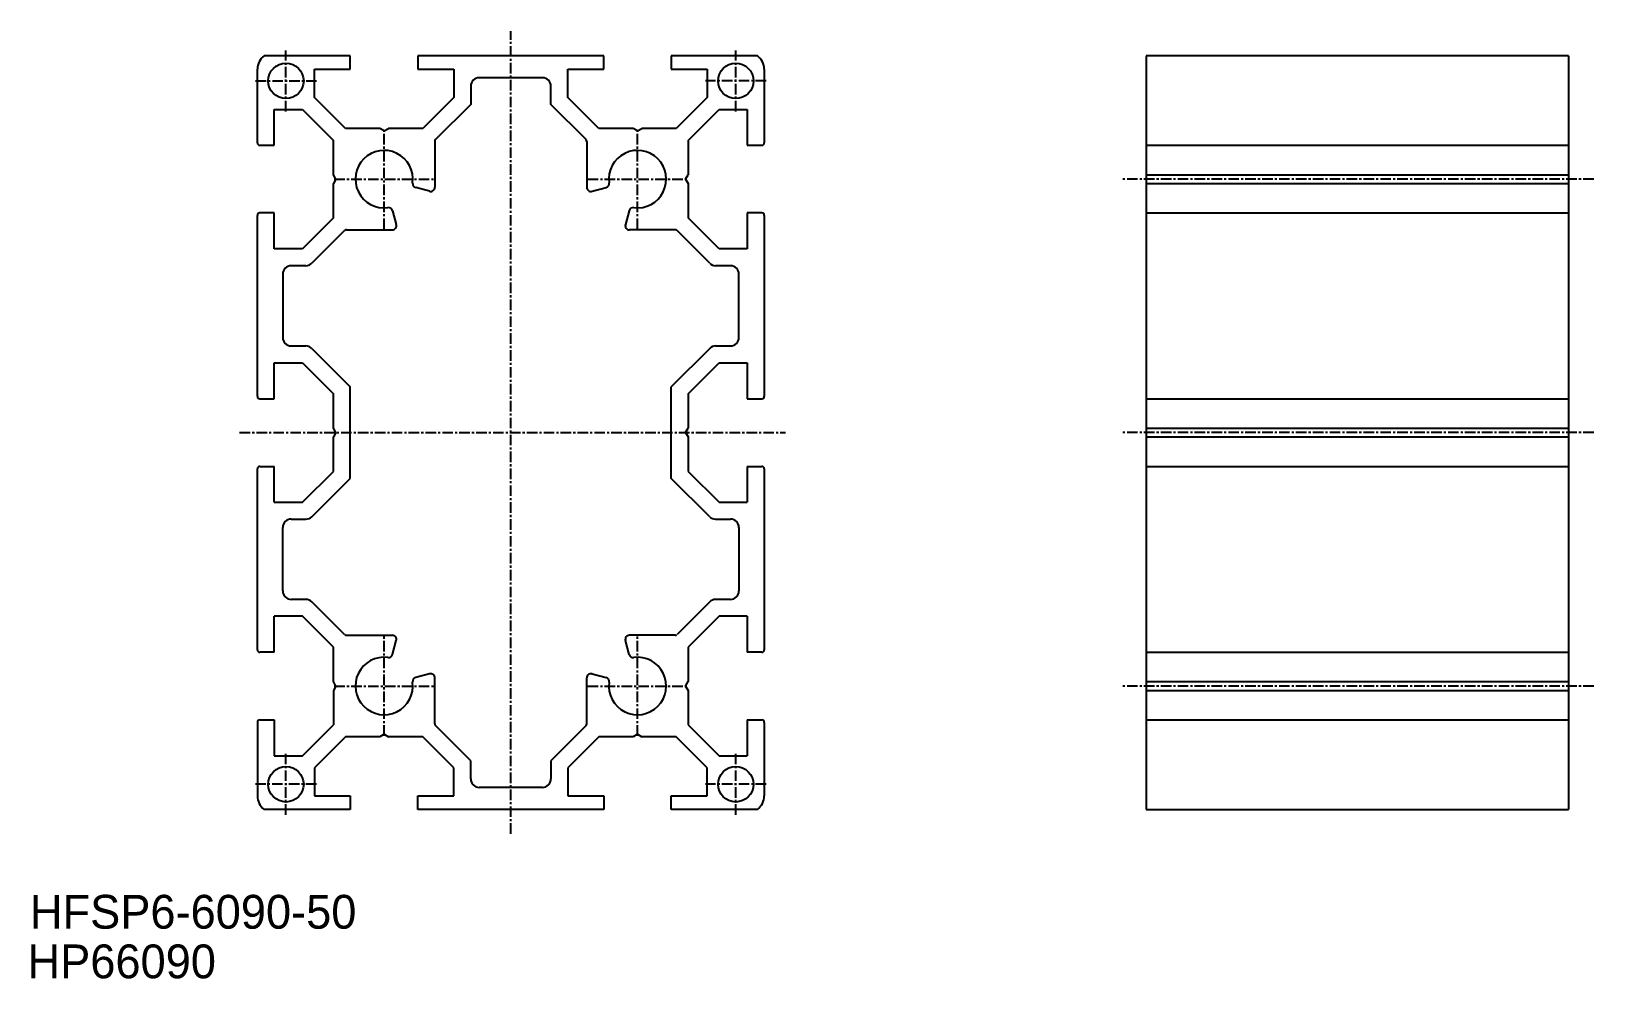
# Model space of a CAD drawing. Extents: x 0 to 185, y 0 to 112.
import ezdxf

# ---------------------------------------------------------------- set-up
doc = ezdxf.new("R2010")
doc.units = 0
doc.linetypes.add('CENTER', pattern=[2, 1.25, -0.25, 0.25, -0.25])
doc.layers.get('0').update_dxf_attribs({"linetype": 'CONTINUOUS'})
doc.layers.add('CENTER', color=1, linetype='CENTER')

msp = doc.modelspace()

# ---------------------------------------------------------------- linework, layer by layer
at = {"color": 7, "linetype": 'CONTINUOUS'}
for p, q in [((38.21, 109.19), (28.01, 109.19)), ((38.21, 107.59), (38.21, 109.19)), ((46.21, 109.19), (46.21, 107.59)), ((68.21, 109.19), (46.21, 109.19)), ((68.21, 107.59), (68.21, 109.19)), ((76.21, 109.19), (76.21, 107.59)), ((86.41, 109.19), (76.21, 109.19)), ((182.41, 109.19), (132.41, 109.19)), ((132.41, 109.19), (132.41, 19.99)), ((182.41, 109.19), (182.41, 19.99)), ((27.21, 98.89), (27.21, 107.59)), ((33.96, 107.59), (38.21, 107.59)), ((33.96, 104.25), (33.96, 107.59)), ((46.21, 107.59), (50.46, 107.59)), ((50.46, 107.59), (50.46, 104.25)), ((63.96, 104.25), (63.96, 107.59)), ((63.96, 107.59), (68.21, 107.59)), ((76.21, 107.59), (80.46, 107.59)), ((80.46, 107.59), (80.46, 104.25)), ((87.21, 107.59), (87.21, 98.89)), ((52.46, 105.59), (52.46, 103.42)), ((60.96, 106.59), (53.46, 106.59)), ((61.96, 103.42), (61.96, 105.59)), ((37.63, 100.59), (33.96, 104.25)), ((50.46, 104.25), (46.8, 100.59)), ((67.63, 100.59), (63.96, 104.25)), ((80.46, 104.25), (76.8, 100.59)), ((29.21, 102.84), (32.55, 102.84)), ((29.21, 98.59), (29.21, 102.84)), ((32.55, 102.84), (36.21, 99.17)), ((52.46, 103.42), (48.3, 99.26)), ((66.12, 99.26), (61.96, 103.42)), ((78.21, 99.17), (81.88, 102.84)), ((81.88, 102.84), (85.21, 102.84)), ((85.21, 102.84), (85.21, 98.59)), ((41.69, 100.59), (37.63, 100.59)), ((42.21, 100.29), (41.69, 100.59)), ((42.21, 100.29), (42.73, 100.59)), ((46.8, 100.59), (42.73, 100.59)), ((71.69, 100.59), (67.63, 100.59)), ((72.21, 100.29), (71.69, 100.59)), ((72.21, 100.29), (72.73, 100.59)), ((76.8, 100.59), (72.73, 100.59)), ((27.51, 98.59), (29.21, 98.59)), ((36.21, 95.11), (36.21, 99.17)), ((48.21, 99.05), (48.21, 93.63)), ((66.21, 99.05), (66.21, 93.63)), ((78.21, 99.17), (78.21, 95.11)), ((85.21, 98.59), (86.91, 98.59)), ((132.41, 98.59), (182.41, 98.59)), ((36.51, 94.59), (36.21, 95.11)), ((36.51, 94.59), (36.21, 94.07)), ((77.91, 94.59), (78.21, 95.11)), ((77.91, 94.59), (78.21, 94.07)), ((132.41, 95.11), (182.41, 95.11)), ((36.21, 90), (36.21, 94.07)), ((47.58, 93.15), (45.95, 93.59)), ((66.84, 93.15), (68.48, 93.59)), ((78.21, 94.07), (78.21, 90)), ((132.41, 94.07), (182.41, 94.07)), ((43.21, 90.85), (43.65, 89.22)), ((71.21, 90.85), (70.77, 89.22)), ((27.21, 68.89), (27.21, 90.29)), ((29.21, 90.59), (27.51, 90.59)), ((29.21, 86.34), (29.21, 90.59)), ((36.21, 90), (32.55, 86.34)), ((81.88, 86.34), (78.21, 90)), ((86.91, 90.59), (85.21, 90.59)), ((85.21, 90.59), (85.21, 86.34)), ((87.21, 90.29), (87.21, 68.89)), ((132.41, 90.59), (182.41, 90.59)), ((37.54, 88.5), (33.67, 84.63)), ((37.75, 88.59), (43.17, 88.59)), ((76.67, 88.59), (71.26, 88.59)), ((80.76, 84.63), (76.89, 88.5)), ((32.55, 86.34), (29.21, 86.34)), ((85.21, 86.34), (81.88, 86.34)), ((30.21, 83.34), (30.21, 75.84)), ((32.96, 84.34), (31.21, 84.34)), ((83.21, 84.34), (81.46, 84.34)), ((84.21, 75.84), (84.21, 83.34)), ((31.21, 74.84), (32.96, 74.84)), ((33.67, 74.55), (38.21, 70)), ((80.76, 74.55), (76.21, 70)), ((81.46, 74.84), (83.21, 74.84)), ((29.21, 72.84), (32.55, 72.84)), ((29.21, 68.59), (29.21, 72.84)), ((32.55, 72.84), (36.21, 69.17)), ((78.21, 69.17), (81.88, 72.84)), ((81.88, 72.84), (85.21, 72.84)), ((85.21, 72.84), (85.21, 68.59)), ((27.51, 68.59), (29.21, 68.59)), ((36.21, 65.11), (36.21, 69.17)), ((38.21, 59.17), (38.21, 70)), ((76.21, 59.17), (76.21, 70)), ((78.21, 69.17), (78.21, 65.11)), ((85.21, 68.59), (86.91, 68.59)), ((132.41, 68.59), (182.41, 68.59)), ((36.51, 64.59), (36.21, 65.11)), ((77.91, 64.59), (78.21, 65.11)), ((132.41, 65.11), (182.41, 65.11)), ((36.51, 64.59), (36.21, 64.07)), ((36.21, 60), (36.21, 64.07)), ((77.91, 64.59), (78.21, 64.07)), ((78.21, 64.07), (78.21, 60)), ((132.41, 64.07), (182.41, 64.07)), ((27.21, 38.89), (27.21, 60.29)), ((27.51, 60.59), (29.21, 60.59)), ((29.21, 56.34), (29.21, 60.59)), ((32.55, 56.34), (36.21, 60)), ((78.21, 60), (81.88, 56.34)), ((85.21, 60.59), (86.91, 60.59)), ((85.21, 60.59), (85.21, 56.34)), ((87.21, 60.29), (87.21, 38.89)), ((132.41, 60.59), (182.41, 60.59)), ((33.67, 54.63), (38.21, 59.17)), ((80.76, 54.63), (76.21, 59.17)), ((29.21, 56.34), (32.55, 56.34)), ((81.88, 56.34), (85.21, 56.34)), ((31.21, 54.34), (32.96, 54.34)), ((81.46, 54.34), (83.21, 54.34)), ((30.21, 45.84), (30.21, 53.34)), ((84.21, 53.34), (84.21, 45.84)), ((32.96, 44.84), (31.21, 44.84)), ((37.54, 40.68), (33.67, 44.55)), ((80.76, 44.55), (76.89, 40.68)), ((83.21, 44.84), (81.46, 44.84)), ((32.55, 42.84), (29.21, 42.84)), ((29.21, 38.59), (29.21, 42.84)), ((36.21, 39.17), (32.55, 42.84)), ((81.88, 42.84), (78.21, 39.17)), ((85.21, 42.84), (81.88, 42.84)), ((85.21, 42.84), (85.21, 38.59)), ((36.21, 35.11), (36.21, 39.17)), ((37.75, 40.59), (43.17, 40.59)), ((43.21, 38.32), (43.65, 39.96)), ((71.21, 38.32), (70.77, 39.96)), ((76.67, 40.59), (71.26, 40.59)), ((78.21, 39.17), (78.21, 35.11)), ((29.21, 38.59), (27.51, 38.59)), ((86.91, 38.59), (85.21, 38.59)), ((132.41, 38.59), (182.41, 38.59)), ((47.58, 36.03), (45.95, 35.59)), ((48.21, 30.13), (48.21, 35.54)), ((66.21, 30.13), (66.21, 35.54)), ((66.84, 36.03), (68.48, 35.59)), ((36.51, 34.59), (36.21, 35.11)), ((36.51, 34.59), (36.21, 34.07)), ((36.21, 34.07), (36.21, 30)), ((77.91, 34.59), (78.21, 35.11)), ((77.91, 34.59), (78.21, 34.07)), ((78.21, 34.07), (78.21, 30)), ((132.41, 35.11), (182.41, 35.11)), ((132.41, 34.07), (182.41, 34.07)), ((27.21, 30.29), (27.21, 21.59)), ((27.51, 30.59), (29.21, 30.59)), ((29.21, 30.59), (29.21, 26.34)), ((32.55, 26.34), (36.21, 30)), ((52.46, 25.75), (48.3, 29.91)), ((66.12, 29.91), (61.96, 25.75)), ((78.21, 30), (81.88, 26.34)), ((85.21, 30.59), (86.91, 30.59)), ((85.21, 30.59), (85.21, 26.34)), ((87.21, 30.29), (87.21, 21.59)), ((132.41, 30.59), (182.41, 30.59)), ((37.63, 28.59), (33.96, 24.92)), ((41.69, 28.59), (37.63, 28.59)), ((42.21, 28.89), (41.69, 28.59)), ((42.21, 28.89), (42.73, 28.59)), ((46.8, 28.59), (42.73, 28.59)), ((50.46, 24.92), (46.8, 28.59)), ((67.63, 28.59), (63.96, 24.92)), ((71.69, 28.59), (67.63, 28.59)), ((72.21, 28.89), (71.69, 28.59)), ((72.21, 28.89), (72.73, 28.59)), ((76.8, 28.59), (72.73, 28.59)), ((80.46, 24.92), (76.8, 28.59)), ((29.21, 26.34), (32.55, 26.34)), ((81.88, 26.34), (85.21, 26.34)), ((33.96, 24.92), (33.96, 21.59)), ((50.46, 21.59), (50.46, 24.92)), ((52.46, 23.59), (52.46, 25.75)), ((61.96, 25.75), (61.96, 23.59)), ((63.96, 24.92), (63.96, 21.59)), ((80.46, 21.59), (80.46, 24.92)), ((60.96, 22.59), (53.46, 22.59)), ((33.96, 21.59), (38.21, 21.59)), ((38.21, 21.59), (38.21, 19.99)), ((46.21, 21.59), (50.46, 21.59)), ((46.21, 19.99), (46.21, 21.59)), ((63.96, 21.59), (68.21, 21.59)), ((68.21, 21.59), (68.21, 19.99)), ((76.21, 21.59), (80.46, 21.59)), ((76.21, 19.99), (76.21, 21.59)), ((38.21, 19.99), (28.01, 19.99)), ((68.21, 19.99), (46.21, 19.99)), ((86.41, 19.99), (76.21, 19.99)), ((132.41, 19.99), (182.41, 19.99))]:
    msp.add_line(p, q, dxfattribs=at)
for centre in [(30.59, 106.21), (83.84, 106.21), (30.59, 22.96), (83.84, 22.96)]:
    msp.add_circle(centre, 2.1, dxfattribs=at)
for centre, radius, start, end in [((29.21, 107.59), 2, 126.8699, 180), ((85.21, 107.59), 2, 360, 53.1301), ((53.46, 105.59), 1, 90, 180), ((60.96, 105.59), 1, 0, 90), ((27.51, 98.89), 0.3, 180, 270), ((48.51, 99.05), 0.3, 135, 180), ((65.91, 99.05), 0.3, 0, 45), ((86.91, 98.89), 0.3, 270, 0), ((42.21, 94.59), 3.4, 352.3659, 277.6342), ((72.21, 94.59), 3.4, 262.3658, 187.6341), ((46.08, 94.07), 0.5, 172.3659, 255), ((47.71, 93.63), 0.5, 255, 0), ((66.71, 93.63), 0.5, 180, 285), ((68.35, 94.07), 0.5, 285, 7.6341), ((42.73, 90.72), 0.5, 15, 97.6342), ((71.69, 90.72), 0.5, 82.3658, 165), ((27.51, 90.29), 0.3, 90, 180), ((43.17, 89.09), 0.5, 270, 15), ((71.26, 89.09), 0.5, 165, 270), ((86.91, 90.29), 0.3, 0, 90), ((37.75, 88.29), 0.3, 90, 135), ((76.67, 88.29), 0.3, 45, 90), ((31.21, 83.34), 1, 90, 180), ((32.96, 85.34), 1, 270, 315), ((81.46, 85.34), 1, 225, 270), ((83.21, 83.34), 1, 0, 90), ((31.21, 75.84), 1, 180, 270), ((32.96, 73.84), 1, 45, 90), ((81.46, 73.84), 1, 90, 135), ((83.21, 75.84), 1, 270, 0), ((27.51, 68.89), 0.3, 180, 270), ((86.91, 68.89), 0.3, 270, 0), ((27.51, 60.29), 0.3, 90, 180), ((86.91, 60.29), 0.3, 0, 90), ((31.21, 53.34), 1, 90, 180), ((32.96, 55.34), 1, 270, 315), ((81.46, 55.34), 1, 225, 270), ((83.21, 53.34), 1, 0, 90), ((31.21, 45.84), 1, 180, 270), ((32.96, 43.84), 1, 45, 90), ((81.46, 43.84), 1, 90, 135), ((83.21, 45.84), 1, 270, 0), ((27.51, 38.89), 0.3, 180, 270), ((37.75, 40.89), 0.3, 225, 270), ((43.17, 40.09), 0.5, 345, 90), ((71.26, 40.09), 0.5, 90, 195), ((76.67, 40.89), 0.3, 270, 315), ((86.91, 38.89), 0.3, 270, 0), ((42.21, 34.59), 3.4, 82.3658, 7.6341), ((42.73, 38.45), 0.5, 262.3658, 345), ((72.21, 34.59), 3.4, 172.3659, 97.6342), ((71.69, 38.45), 0.5, 195, 277.6342), ((46.08, 35.11), 0.5, 105, 187.6341), ((47.71, 35.54), 0.5, 0, 105), ((66.71, 35.54), 0.5, 75, 180), ((68.35, 35.11), 0.5, 352.3659, 75), ((27.51, 30.29), 0.3, 90, 180), ((48.51, 30.13), 0.3, 180, 225), ((65.91, 30.13), 0.3, 315, 0), ((86.91, 30.29), 0.3, 0, 90), ((53.46, 23.59), 1, 180, 270), ((60.96, 23.59), 1, 270, 0), ((29.21, 21.59), 2, 180, 233.1301), ((85.21, 21.59), 2, 306.8699, 360)]:
    msp.add_arc(centre, radius, start, end, dxfattribs=at)
at = {"layer": 'CENTER', "color": 1, "linetype": 'CENTER'}
for p, q in [((57.21, 17.09), (57.21, 112.09)), ((30.59, 102.61), (30.59, 109.81)), ((83.84, 102.61), (83.84, 109.81)), ((26.99, 106.21), (34.19, 106.21)), ((87.44, 106.21), (80.24, 106.21)), ((42.21, 88.69), (42.21, 100.49)), ((72.21, 88.69), (72.21, 100.49)), ((36.31, 94.59), (48.11, 94.59)), ((66.31, 94.59), (78.11, 94.59)), ((185.41, 94.59), (129.41, 94.59)), ((25.11, 64.59), (89.71, 64.59)), ((185.41, 64.59), (129.41, 64.59)), ((42.21, 28.69), (42.21, 40.49)), ((72.21, 28.69), (72.21, 40.49)), ((36.31, 34.59), (48.11, 34.59)), ((66.31, 34.59), (78.11, 34.59)), ((185.41, 34.59), (129.41, 34.59)), ((30.59, 19.36), (30.59, 26.56)), ((83.84, 19.36), (83.84, 26.56)), ((34.19, 22.96), (26.99, 22.96)), ((87.44, 22.96), (80.24, 22.96))]:
    msp.add_line(p, q, dxfattribs=at)

# ---------------------------------------------------------------- texts
at = {"color": 7, "linetype": 'CONTINUOUS'}
for s, p in [('HFSP6-6090-50', (0.28, 5.87)), ('HP66090', (0, 0))]:
    msp.add_text(s, height=4, dxfattribs=at).set_placement(p)

doc.saveas('drawing.dxf')
